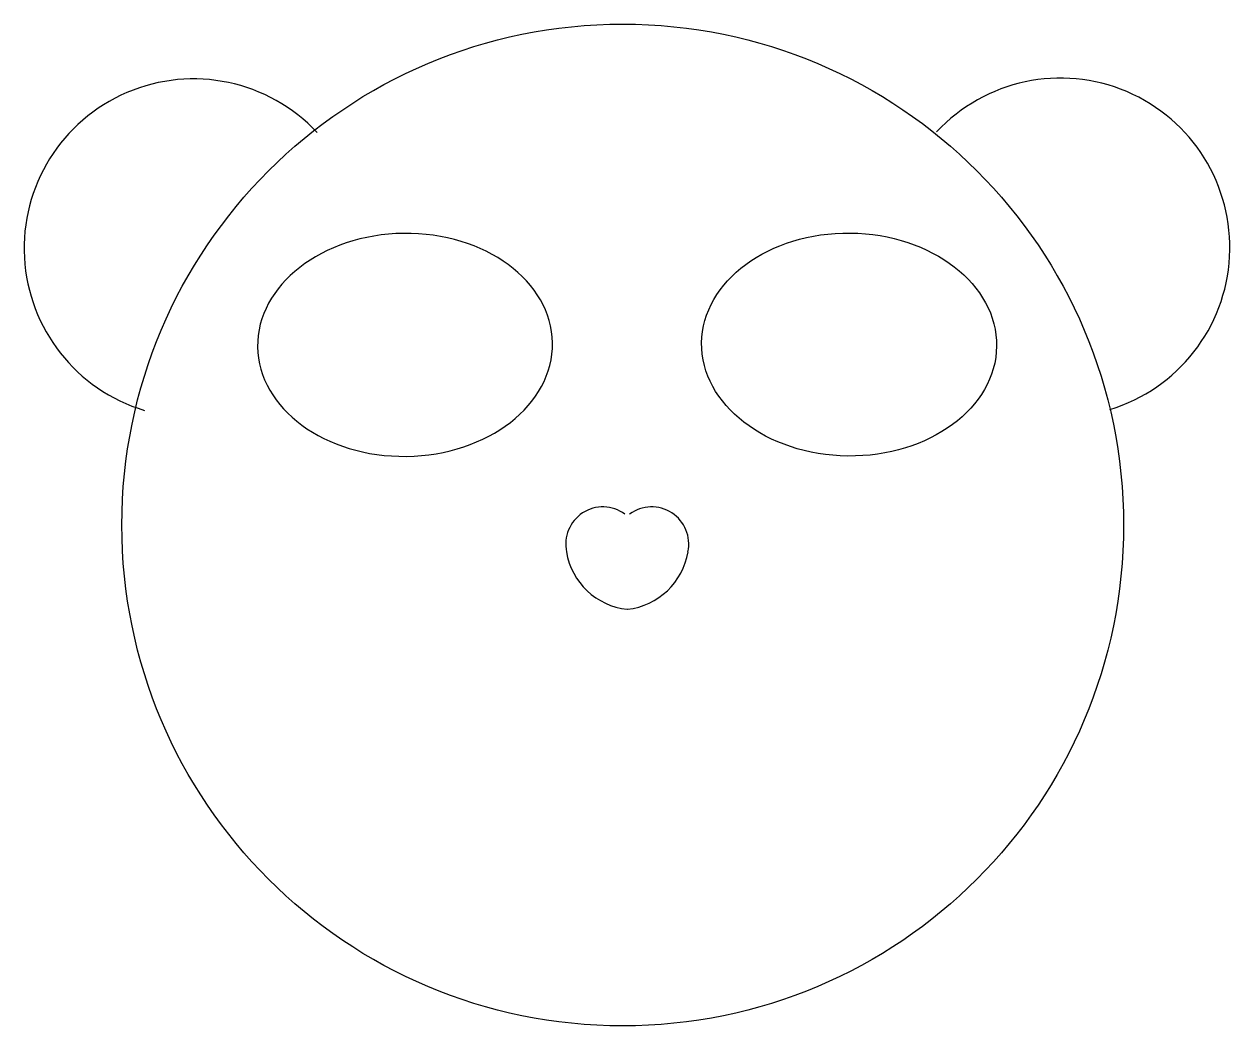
# Model space of a CAD drawing. Header units: millimetres. Extents: x 12848 to 27051, y 13188 to 24988.
import ezdxf

# ---------------------------------------------------------------- set-up
doc = ezdxf.new("R2010")
doc.units = ezdxf.units.MM

msp = doc.modelspace()

# ---------------------------------------------------------------- linework, layer by layer
msp.add_circle((19899, 19088), 5900)
for centre, radius, start, end in [((14843, 22348), 1995, 43.0905, 253.1742), ((25056, 22357), 1995, 286.9172, 137.001), ((19665, 18864), 437, 53.7192, 192.2389), ((20240, 18864), 437, 347.8525, 126.3722), ((20042, 18908), 818, 189.6283, 263.5712), ((19862, 18908), 818, 276.5202, 350.4631)]:
    msp.add_arc(centre, radius, start, end)
at = {"extrusion": (0, 0, -1)}
msp.add_ellipse((17335, 21210), major_axis=(-1737, -23), ratio=0.75612, dxfattribs=at)
msp.add_ellipse((22566, 21214), major_axis=(1737, -20), ratio=0.75612)

doc.saveas('drawing.dxf')
